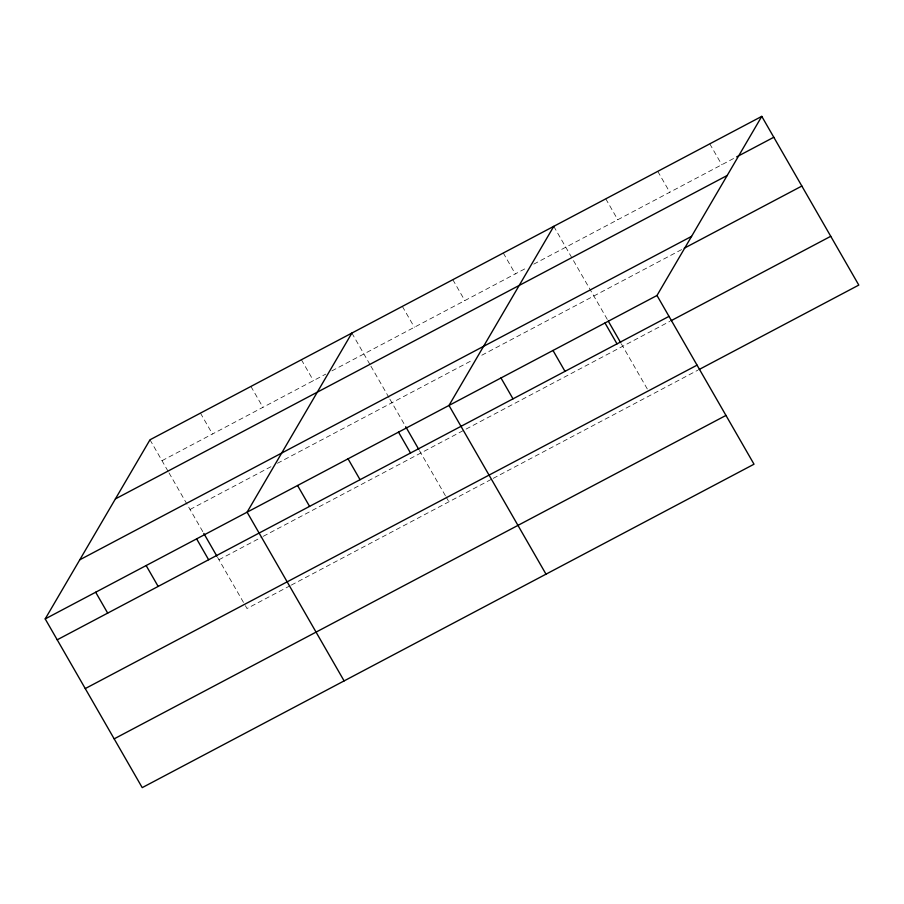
<?xml version="1.0" encoding="UTF-8"?>
<svg xmlns="http://www.w3.org/2000/svg" width="904" height="904" viewBox="0 0 904 904"><rect width="100%" height="100%" fill="white"/><g stroke="black" fill="none" stroke-linecap="round" stroke-linejoin="round"><path stroke-width="0.68" stroke-dasharray="4.52 3.39" d="M161.997 460.69L325.722 374.132M331.881 370.877L527.62 267.392M533.767 264.137L735.404 157.545M190.043 509.472L271.29 466.52M277.449 463.266L473.187 359.781M481.809 355.227L681.74 249.538M218.949 559.734L262.036 536.953M263.267 536.309L669.785 321.395M290.094 585.747L247.007 608.516L244.193 603.646M291.325 585.091L491.979 479.007M493.211 478.363L697.843 370.188M709.776 143.86L721.787 164.743M657.773 171.353L669.785 192.236M605.77 198.846L617.782 219.728M553.768 226.339L607.601 319.937M621.364 343.882L647.287 388.957M503.291 253.018L515.303 273.901M452.825 279.698L464.837 300.591M402.348 306.388L414.36 327.271M351.871 333.067L370.199 364.933M370.9 366.154L389.138 397.862M389.839 399.082L405.015 425.479M419.467 450.61L445.389 495.686M446.09 496.906L448.892 501.788M301.405 359.747L313.417 380.64M250.928 386.437L262.94 407.32M200.451 413.117L212.463 433.999M149.985 439.796L168.302 471.662M169.003 472.882L203.117 532.207M217.57 557.339L243.492 602.426"/><path stroke-width="1.36" d="M761.778 116.367L656.993 295.484L754.015 464.204L142.222 787.633L45.2 618.912L149.985 439.796L761.778 116.367L858.8 285.088L699.074 369.533M351.871 333.067L247.097 512.172L344.108 680.904M553.768 226.339L448.983 405.444L546.005 574.164M736.647 156.889L773.79 137.261M115.407 498.906L727.2 175.478M79.778 559.802L691.571 236.373M684.215 248.227L801.848 186.043M45.2 618.912L656.993 295.484M57.212 639.795L669.005 316.366M671.028 320.739L830.742 236.306M85.258 688.577L697.063 365.148M114.164 738.851L725.968 415.422M608.279 321.135L620.675 342.684M604.991 322.977L617.003 343.859M552.988 350.458L565 371.352M500.986 377.951L512.997 398.845M405.704 426.677L418.778 449.412M398.517 432.123L410.529 453.017M348.04 458.814L360.052 479.696M297.563 485.493L309.575 506.387M203.807 533.405L216.881 556.141M196.62 538.863L208.632 559.745M146.143 565.542L158.155 586.425M95.677 592.222L107.689 613.115"/></g></svg>
